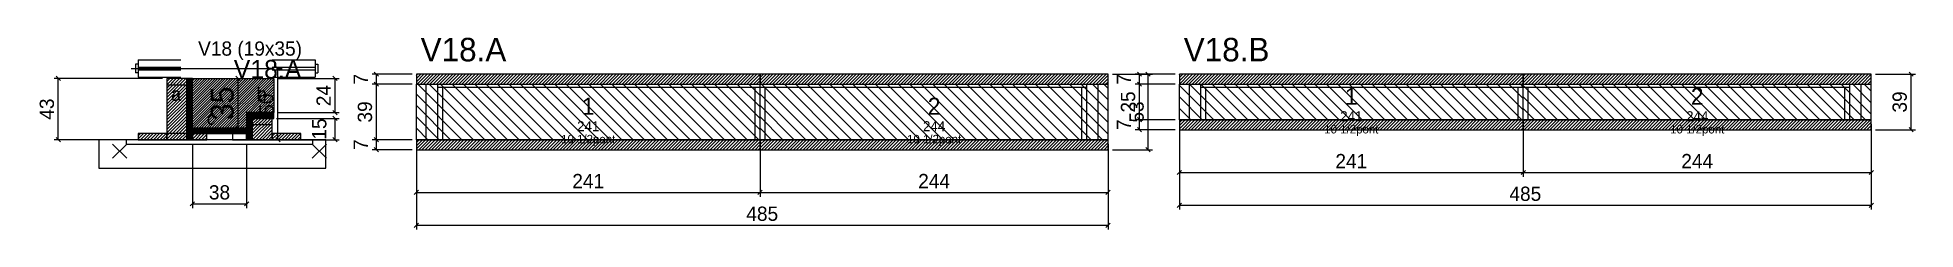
# Model space of a CAD drawing. Extents: x -69 to 1248, y -102 to 33.
import ezdxf
from ezdxf.enums import TextEntityAlignment as Align

# ---------------------------------------------------------------- set-up
doc = ezdxf.new("R2010")
doc.units = 0
for name, color, linetype in [('5', 5, 'Continuous'), ('barrote', 126, 'Continuous'), ('CONCRETO', 251, 'Continuous'), ('COTA', 241, 'Continuous'), ('Cota Seção (2x)', 241, 'Continuous'), ('detalhes', 7, 'Continuous'), ('Hachura', 251, 'Continuous'), ('Madeira', 126, 'Continuous'), ('NOMENCLATURA', 7, 'Continuous'), ('Painéis', 200, 'Continuous'), ('presilha', 224, 'Continuous'), ('Reaproveitamento', 30, 'Continuous'), ('SARR_2.2x7', 40, 'Continuous'), ('SARR_3.5x7', 81, 'Continuous'), ('SCO-___-LAJ', 224, 'Continuous'), ('TENSOR', 224, 'Continuous'), ('texto', 7, 'Continuous'), ('Texto Seção', 7, 'Continuous')]:
    doc.layers.add(name, color=color, linetype=linetype)
doc.dimstyles.new('PAINEL', dxfattribs={"dimtxt": 10, "dimasz": 3, "dimexe": 3, "dimexo": 3, "dimgap": 3, "dimtad": 1, "dimblk": 'OBLIQUE', "dimblk1": 'OBLIQUE', "dimcen": 2.5, "dimclrd": 4, "dimclre": 4, "dimclrt": 240, "dimazin": 3, "dimtfac": 1, "dimtmove": 0, "dimatfit": 3})
doc.dimstyles.new('SECAO2X', dxfattribs={"dimtxt": 16, "dimasz": 3, "dimexe": 3, "dimexo": 3, "dimgap": 3, "dimtad": 1, "dimblk": 'OBLIQUE', "dimblk1": 'OBLIQUE', "dimcen": 2.5, "dimclrd": 4, "dimclre": 4, "dimclrt": 240, "dimazin": 3, "dimtfac": 1, "dimtmove": 0, "dimatfit": 3})

# ---------------------------------------------------------------- blocks, each defined once
blk = doc.blocks.new('_OBLIQUE')
at = {"color": 0, "linetype": 'BYBLOCK'}
blk.add_line((-0.5, -0.5), (0.5, 0.5), dxfattribs=at)

msp = doc.modelspace()

# ---------------------------------------------------------------- hatches: boundary and pattern name
at = {"layer": 'COTA'}
h = msp.add_hatch(dxfattribs=at)
h.set_pattern_fill('ANSI31', scale=0.4)
h.paths.add_polyline_path([(40, -31), (40, 4), (97, 4), (97, -20), (78, -20), (78, -31)])
h = msp.add_hatch(dxfattribs=at)
h.set_pattern_fill('ANSI31', scale=0.5)
h.paths.add_polyline_path([(197, 0), (438, 0), (438, 7), (197, 7)])
h = msp.add_hatch(dxfattribs=at)
h.set_pattern_fill('ANSI31', scale=0.5)
h.paths.add_polyline_path([(438, 0), (682, 0), (682, 7), (438, 7)])
h = msp.add_hatch(dxfattribs=at)
h.set_pattern_fill('ANSI31', scale=0.5)
h.paths.add_polyline_path([(732, 0), (973, 0), (973, 7), (732, 7)])
h = msp.add_hatch(dxfattribs=at)
h.set_pattern_fill('ANSI31', scale=0.5)
h.paths.add_polyline_path([(973, 0), (1217, 0), (1217, 7), (973, 7)])
h = msp.add_hatch(dxfattribs=at)
h.set_pattern_fill('ANSI31', scale=0.5)
h.paths.add_polyline_path([(732, -32), (973, -32), (973, -25), (732, -25)])
h = msp.add_hatch(dxfattribs=at)
h.set_pattern_fill('ANSI31', scale=0.5)
h.paths.add_polyline_path([(973, -32), (1217, -32), (1217, -25), (973, -25)])
h = msp.add_hatch(dxfattribs=at)
h.set_pattern_fill('ANSI31', scale=0.5)
h.paths.add_polyline_path([(197, -46), (438, -46), (438, -39), (197, -39)])
h = msp.add_hatch(dxfattribs=at)
h.set_pattern_fill('ANSI31', scale=0.5)
h.paths.add_polyline_path([(438, -46), (682, -46), (682, -39), (438, -39)])
at = {"layer": 'Hachura'}
h = msp.add_hatch(dxfattribs=at)
h.set_pattern_fill('ANSI31', scale=0.5)
h.paths.add_polyline_path([(22, -39), (36, -39), (36, 4), (22, 4)])
h = msp.add_hatch(dxfattribs=at)
h.set_pattern_fill('ANSI31', scale=0.5)
h.paths.add_polyline_path([(22, -0.4), (36, -0.4), (36, 4), (22, 4)])
h = msp.add_hatch(dxfattribs=at)
h.set_pattern_fill('SOLID')
h.paths.add_polyline_path([(36, -39), (40, -39), (40, 4), (36, 4)])
h = msp.add_hatch(dxfattribs=at)
h.set_pattern_fill('SOLID')
h.paths.add_polyline_path([(78, -24), (97, -24), (97, -20), (78, -20)])
h = msp.add_hatch(dxfattribs=at)
h.set_pattern_fill('SOLID')
h.paths.add_polyline_path([(78, -39), (82, -39), (82, -24), (78, -24)])
h = msp.add_hatch(dxfattribs=at)
h.set_pattern_fill('ANSI31', scale=0.5)
h.paths.add_polyline_path([(82, -39), (96, -39), (96, -24), (82, -24)])
h = msp.add_hatch(dxfattribs=at)
h.set_pattern_fill('ANSI31', scale=0.5)
h.paths.add_polyline_path([(82, -28.4), (96, -28.4), (96, -24), (82, -24)])
h = msp.add_hatch(dxfattribs=at)
h.set_pattern_fill('ANSI31', scale=0.5)
h.paths.add_polyline_path([(2, -39), (22, -39), (22, -34.6), (2, -34.6)])
h = msp.add_hatch(dxfattribs=at)
h.set_pattern_fill('SOLID')
h.paths.add_polyline_path([(40, -34.6), (78, -34.6), (78, -31), (40, -31)])
h = msp.add_hatch(dxfattribs=at)
h.set_pattern_fill('ANSI31', scale=0.5)
h.paths.add_polyline_path([(40, -39), (50, -39), (50, -34.6), (40, -34.6)])
h = msp.add_hatch(dxfattribs=at)
h.set_pattern_fill('ANSI31', scale=0.5)
h.paths.add_polyline_path([(96, -39), (116, -39), (116, -34.6), (96, -34.6)])

# ---------------------------------------------------------------- linework, layer by layer
for p, q in [((0, 14), (0, 8)), ((2, 14), (0, 14)), ((2, 17), (32, 17)), ((2, 17), (2, 5)), ((96, 17), (126, 17)), ((126, 17), (126, 5)), ((126, 14), (128, 14)), ((128, 14), (128, 8)), ((2, 8), (0, 8)), ((2, 12), (32, 12)), ((2, 10), (32, 10)), ((2, 5), (32, 5)), ((96, 12), (126, 12)), ((96, 10), (126, 10)), ((96, 5), (126, 5)), ((126, 8), (128, 8))]:
    msp.add_line(p, q)
at = {"layer": 'barrote'}
msp.add_lwpolyline([(-25.5, -59), (133.5, -59), (133.5, -39), (-25.5, -39)], close=True, dxfattribs=at)
at = {"layer": 'CONCRETO'}
msp.add_lwpolyline([(40, -31), (40, 4), (97, 4), (97, -20), (78, -20), (78, -31)], close=True, dxfattribs=at)
at = {"layer": 'Madeira'}
for points in [[(22, -39), (36, -39), (36, 4), (22, 4)], [(22, -0.4), (36, -0.4), (36, 4), (22, 4)], [(82, -39), (96, -39), (96, -24), (82, -24)], [(82, -28.4), (96, -28.4), (96, -24), (82, -24)], [(2, -39), (22, -39), (22, -34.6), (2, -34.6)], [(22, -39), (36, -39), (36, -34.6), (22, -34.6)], [(40, -39), (50, -39), (50, -34.6), (40, -34.6)], [(68, -39), (78, -39), (78, -34.6), (68, -34.6)], [(96, -39), (116, -39), (116, -34.6), (96, -34.6)]]:
    msp.add_lwpolyline(points, close=True, dxfattribs=at)
at = {"layer": 'Painéis'}
for p, q in [((197, 0), (438, 0)), ((197, -39), (197, 0)), ((438, -39), (438, 0)), ((438, -39), (438, 0)), ((438, 0), (682, 0)), ((438, -39), (438, 0)), ((682, -39), (682, 0)), ((732, 0), (973, 0)), ((732, -25), (732, 0)), ((973, -25), (973, 0)), ((973, -25), (973, 0)), ((973, 0), (1217, 0)), ((973, -25), (973, 0)), ((1217, -25), (1217, 0)), ((732, -25), (973, -25)), ((973, -25), (1217, -25)), ((197, -39), (438, -39)), ((438, -39), (682, -39))]:
    msp.add_line(p, q, dxfattribs=at)
for points in [[(36, -39), (40, -39), (40, 4), (36, 4)], [(78, -24), (97, -24), (97, -20), (78, -20)], [(78, -39), (82, -39), (82, -24), (78, -24)], [(40, -34.6), (78, -34.6), (78, -31), (40, -31)]]:
    msp.add_lwpolyline(points, close=True, dxfattribs=at)
at = {"layer": 'presilha'}
for p, q in [((-16, -52), (-6, -42)), ((-16, -42), (-6, -52)), ((124, -52), (134, -42)), ((124, -42), (134, -52))]:
    msp.add_line(p, q, dxfattribs=at)
at = {"layer": 'Reaproveitamento', "color": 30}
for p, q in [((237, -39), (198, 0)), ((245, -39), (206, 0)), ((253, -39), (214, 0)), ((261, -39), (222, 0)), ((269, -39), (230, 0)), ((277, -39), (238, 0)), ((285, -39), (246, 0)), ((293, -39), (254, 0)), ((301, -39), (262, 0)), ((309, -39), (270, 0)), ((317, -39), (278, 0)), ((325, -39), (286, 0)), ((333, -39), (294, 0)), ((341, -39), (302, 0)), ((349, -39), (310, 0)), ((357, -39), (318, 0)), ((365, -39), (326, 0)), ((373, -39), (334, 0)), ((381, -39), (342, 0)), ((389, -39), (350, 0)), ((397, -39), (358, 0)), ((405, -39), (366, 0)), ((413, -39), (374, 0)), ((421, -39), (382, 0)), ((429, -39), (390, 0)), ((437, -39), (398, 0)), ((438, -32), (406, 0)), ((438, -24), (414, 0)), ((438, -16), (422, 0)), ((438, -8), (430, 0)), ((438, 0), (438, 0)), ((478, -39), (439, 0)), ((486, -39), (447, 0)), ((494, -39), (455, 0)), ((502, -39), (463, 0)), ((510, -39), (471, 0)), ((518, -39), (479, 0)), ((526, -39), (487, 0)), ((534, -39), (495, 0)), ((542, -39), (503, 0)), ((550, -39), (511, 0)), ((558, -39), (519, 0)), ((566, -39), (527, 0)), ((574, -39), (535, 0)), ((582, -39), (543, 0)), ((590, -39), (551, 0)), ((598, -39), (559, 0)), ((606, -39), (567, 0)), ((614, -39), (575, 0)), ((622, -39), (583, 0)), ((630, -39), (591, 0)), ((638, -39), (599, 0)), ((646, -39), (607, 0)), ((654, -39), (615, 0)), ((662, -39), (623, 0)), ((670, -39), (631, 0)), ((678, -39), (639, 0)), ((682, -35), (647, 0)), ((682, -27), (655, 0)), ((682, -19), (663, 0)), ((682, -11), (671, 0)), ((682, -3), (679, 0)), ((764, -25), (739, 0)), ((772, -25), (747, 0)), ((780, -25), (755, 0)), ((788, -25), (763, 0)), ((796, -25), (771, 0)), ((804, -25), (779, 0)), ((812, -25), (787, 0)), ((820, -25), (795, 0)), ((828, -25), (803, 0)), ((836, -25), (811, 0)), ((844, -25), (819, 0)), ((852, -25), (827, 0)), ((860, -25), (835, 0)), ((868, -25), (843, 0)), ((876, -25), (851, 0)), ((884, -25), (859, 0)), ((892, -25), (867, 0)), ((900, -25), (875, 0)), ((908, -25), (883, 0)), ((916, -25), (891, 0)), ((924, -25), (899, 0)), ((932, -25), (907, 0)), ((940, -25), (915, 0)), ((948, -25), (923, 0)), ((956, -25), (931, 0)), ((964, -25), (939, 0)), ((972, -25), (947, 0)), ((973, -18), (955, 0)), ((973, -10), (963, 0)), ((973, -2), (971, 0)), ((1005, -25), (980, 0)), ((1013, -25), (988, 0)), ((1021, -25), (996, 0)), ((1029, -25), (1004, 0)), ((1037, -25), (1012, 0)), ((1045, -25), (1020, 0)), ((1053, -25), (1028, 0)), ((1061, -25), (1036, 0)), ((1069, -25), (1044, 0)), ((1077, -25), (1052, 0)), ((1085, -25), (1060, 0)), ((1093, -25), (1068, 0)), ((1101, -25), (1076, 0)), ((1109, -25), (1084, 0)), ((1117, -25), (1092, 0)), ((1125, -25), (1100, 0)), ((1133, -25), (1108, 0)), ((1141, -25), (1116, 0)), ((1149, -25), (1124, 0)), ((1157, -25), (1132, 0)), ((1165, -25), (1140, 0)), ((1173, -25), (1148, 0)), ((1181, -25), (1156, 0)), ((1189, -25), (1164, 0)), ((1197, -25), (1172, 0)), ((1205, -25), (1180, 0)), ((1213, -25), (1188, 0)), ((1217, -21), (1196, 0)), ((1217, -13), (1204, 0)), ((1217, -5), (1212, 0)), ((229, -39), (197, -7)), ((470, -39), (438, -7)), ((756, -25), (732, -1)), ((748, -25), (732, -9)), ((997, -25), (973, -1)), ((989, -25), (973, -9)), ((221, -39), (197, -15)), ((213, -39), (197, -23)), ((462, -39), (438, -15)), ((454, -39), (438, -23)), ((740, -25), (732, -17)), ((732, -25), (732, -25)), ((981, -25), (973, -17)), ((973, -25), (973, -25)), ((205, -39), (197, -31)), ((197, -39), (197, -39)), ((446, -39), (438, -31)), ((438, -39), (438, -39))]:
    msp.add_line(p, q, dxfattribs=at)
at = {"layer": 'SARR_2.2x7'}
for p, q in [((204, -39), (204, 0)), ((675, -39), (675, 0)), ((739, -25), (739, 0)), ((1210, -25), (1210, 0)), ((212, -2.2), (438, -2.2)), ((438, -2.2), (667, -2.2)), ((747, -2.2), (973, -2.2)), ((973, -2.2), (1202, -2.2))]:
    msp.add_line(p, q, dxfattribs=at)
at = {"layer": 'SARR_3.5x7'}
for p, q in [((212, -39), (212, 0)), ((438, -39), (438, 0)), ((438, -39), (438, 0)), ((667, -39), (667, 0)), ((747, -25), (747, 0)), ((973, -25), (973, 0)), ((973, -25), (973, 0)), ((1202, -25), (1202, 0)), ((215.5, -39), (215.5, -2.2)), ((434.5, -39), (434.5, -2.2)), ((441.5, -39), (441.5, -2.2)), ((663.5, -39), (663.5, -2.2)), ((750.5, -25), (750.5, -2.2)), ((969.5, -25), (969.5, -2.2)), ((976.5, -25), (976.5, -2.2)), ((1198.5, -25), (1198.5, -2.2)), ((747, -25), (750.5, -25)), ((969.5, -25), (973, -25)), ((973, -25), (976.5, -25)), ((1198.5, -25), (1202, -25)), ((212, -39), (215.5, -39)), ((434.5, -39), (438, -39)), ((438, -39), (441.5, -39)), ((663.5, -39), (667, -39))]:
    msp.add_line(p, q, dxfattribs=at)
at = {"layer": 'SCO-___-LAJ'}
for points in [[(197, 0), (438, 0), (438, 7), (197, 7)], [(438, 0), (682, 0), (682, 7), (438, 7)], [(732, 0), (973, 0), (973, 7), (732, 7)], [(973, 0), (1217, 0), (1217, 7), (973, 7)], [(732, -32), (973, -32), (973, -25), (732, -25)], [(973, -32), (1217, -32), (1217, -25), (973, -25)], [(-6.5, -42.2), (124.5, -42.2), (124.5, -39), (-6.5, -39)], [(197, -46), (438, -46), (438, -39), (197, -39)], [(438, -46), (682, -46), (682, -39), (438, -39)]]:
    msp.add_lwpolyline(points, close=True, dxfattribs=at)
at = {"layer": 'TENSOR'}
msp.add_line((-3, 11), (95, 11), dxfattribs=at)

# ---------------------------------------------------------------- texts
at = {"layer": '5'}
for s, height, p in [('1', 12, (317.5, -15.5)), ('2', 12, (560, -15.5)), ('1', 12, (852.5, -8.5)), ('2', 12, (1095, -8.5)), ('241', 7, (317.5, -29.5)), ('244', 7, (560, -29.5)), ('241', 7, (852.5, -22.5)), ('244', 7, (1095, -22.5))]:
    msp.add_text(s, height=height, dxfattribs=at).set_placement(p, align=Align.MIDDLE_CENTER)
at = {"layer": 'detalhes'}
for s, p in [('a', (25, -11.7)), ('b', (85, -11.7)), ('c', (50, -28.5))]:
    msp.add_text(s, height=9.6, dxfattribs=at).set_placement(p)
at = {"layer": 'NOMENCLATURA'}
for s, p in [('V18.A', (200, 16)), ('V18.B', (735, 16))]:
    msp.add_text(s, height=16.5, dxfattribs=at).set_placement(p)
at = {"layer": 'texto', "char_height": 6, "attachment_point": 5}
for insert in [(317.5, -39.5), (560, -39.5), (852.5, -32.5), (1095, -32.5)]:
    msp.add_mtext('10 1/2pont', dxfattribs=dict(at, insert=insert))
at = {"layer": 'Texto Seção'}
for s, height, p in [('V18 (19x35)', 10, (44, 20)), ('V18.A', 13, (69, 4))]:
    msp.add_text(s, height=height, dxfattribs=at).set_placement(p)

# ---------------------------------------------------------------- dimensions: what is measured, and where the dimension line sits
at = {"layer": 'COTA'}
for base, p1, p2 in [((-54, -39), (2, -39), (22, 4)), ((100, -39), (96, -39), (96, 11)), ((140, -20), (97, -20), (97, 4)), ((169, 0), (197, 0), (197, 7)), ((169, -39), (197, -39), (197, 0)), ((710, -46), (682, -46), (682, 7)), ((704, 0), (732, 0), (732, 7)), ((704, -25), (732, -25), (732, 0)), ((1245, -32), (1217, -32), (1217, 7)), ((140, -39), (96, -39), (96, -24)), ((704, -32), (732, -32), (732, -25)), ((169, -46), (197, -46), (197, -39))]:
    msp.add_linear_dim(base=base, p1=p1, p2=p2, angle=90, dimstyle='PAINEL', dxfattribs=at).render()
for base, p1, p2 in [((732, -62), (732, -25), (973, -25)), ((732, -85), (732, -25), (1217, -25)), ((973, -62), (973, -25), (1217, -25)), ((40, -84), (40, -39), (78, -39)), ((197, -76), (197, -39), (438, -39)), ((197, -99), (197, -39), (682, -39)), ((438, -76), (438, -39), (682, -39))]:
    msp.add_linear_dim(base=base, p1=p1, p2=p2, dimstyle='PAINEL', dxfattribs=at).render()
at = {"layer": 'Cota Seção (2x)'}
msp.add_linear_dim(base=(72, -31), p1=(40, -31), p2=(40, 4), angle=90, dimstyle='SECAO2X', dxfattribs=at).render()

doc.saveas('drawing.dxf')
